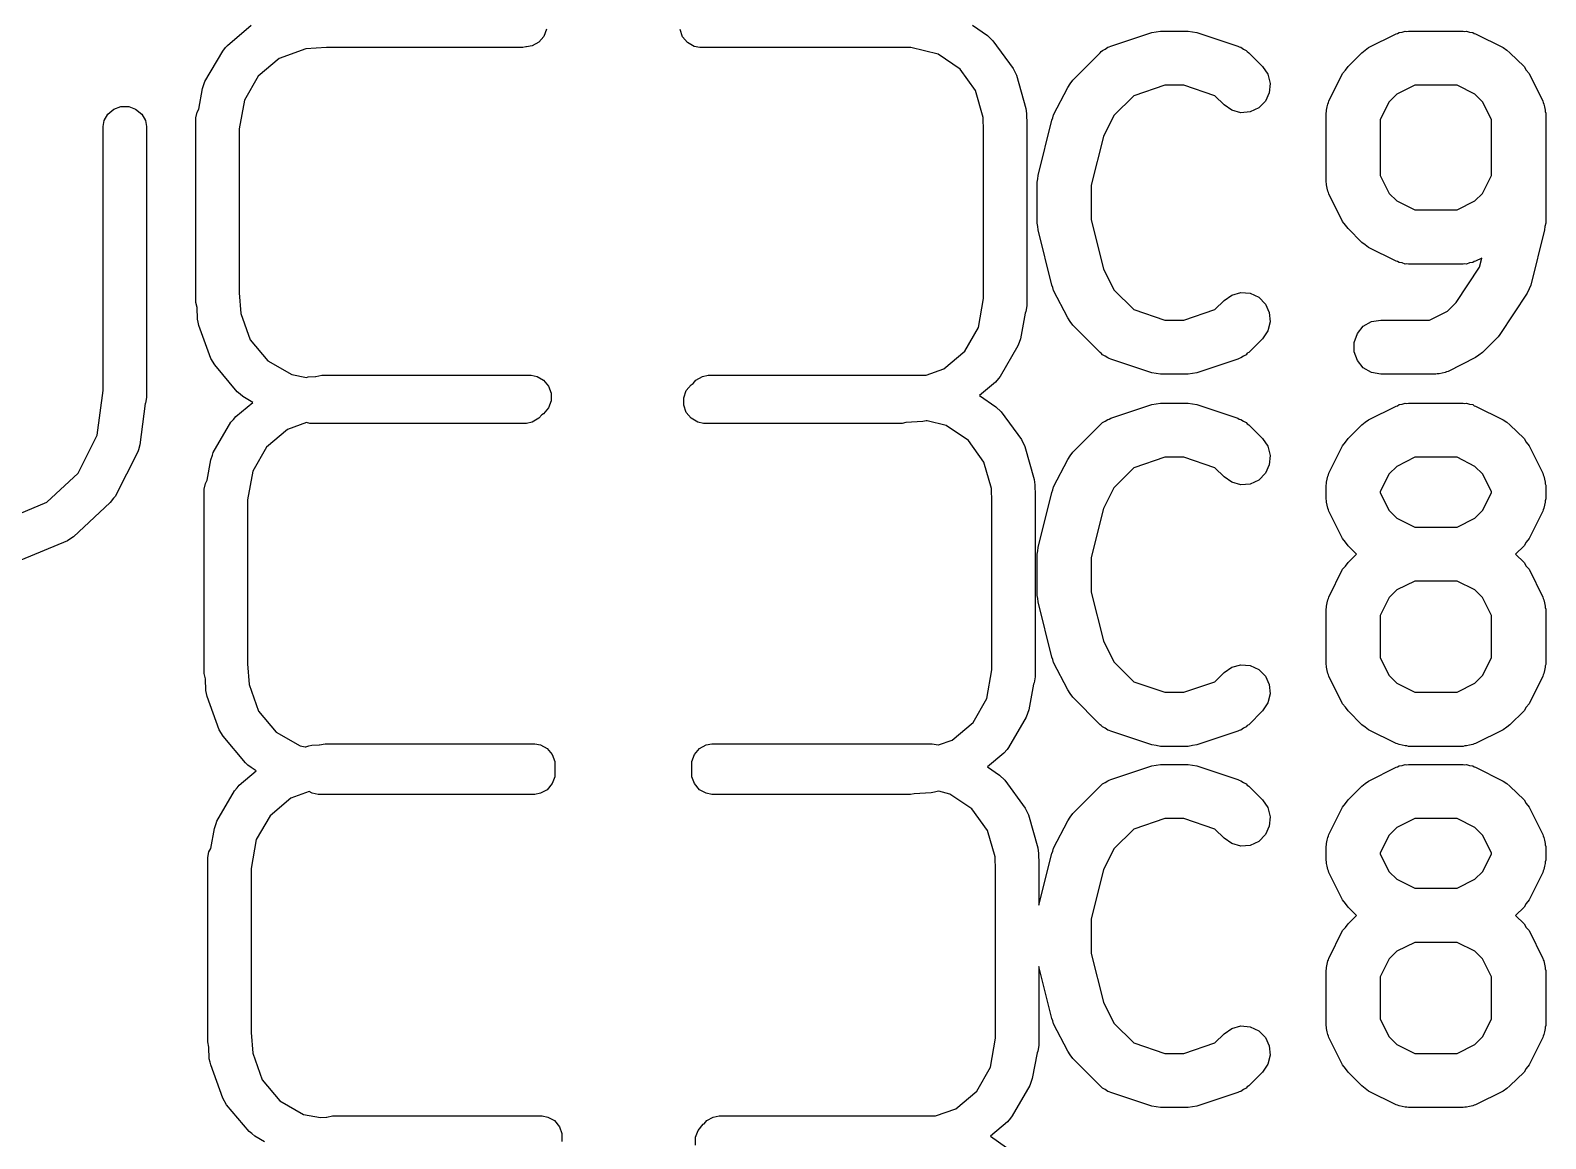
# Model space of a CAD drawing. Extents: x 553.3 to 630.8, y 408.7 to 458.1.
# Drawn here: x 563.668 to 567.863, y 433.837 to 436.905 of the extents above; entities that cross this region are included whole.
import ezdxf

# ---------------------------------------------------------------- set-up
doc = ezdxf.new("R2010")
doc.units = 0
doc.header["$MEASUREMENT"] = 0
doc.layers.add('BLACK', color=7, linetype='CONTINUOUS')

msp = doc.modelspace()

# ---------------------------------------------------------------- linework, layer by layer
at = {"layer": 'BLACK', "linetype": 'CONTINUOUS'}
for p, q in [((564.214, 436.863), (564.28, 436.919)), ((565.097, 436.908), (565.09, 436.888)), ((565.474, 436.887), (565.467, 436.907)), ((566.276, 436.919), (566.318, 436.891)), ((566.773, 436.899), (566.785, 436.901)), ((566.785, 436.901), (566.797, 436.903)), ((566.797, 436.903), (566.873, 436.903)), ((566.873, 436.903), (566.885, 436.901)), ((566.885, 436.901), (566.897, 436.899)), ((567.457, 436.899), (567.466, 436.9)), ((567.466, 436.9), (567.474, 436.903)), ((567.474, 436.903), (567.479, 436.902)), ((567.479, 436.902), (567.483, 436.903)), ((567.483, 436.903), (567.635, 436.903)), ((567.635, 436.903), (567.639, 436.902)), ((567.639, 436.902), (567.644, 436.903)), ((567.644, 436.903), (567.652, 436.9)), ((567.652, 436.9), (567.661, 436.899)), ((564.209, 436.857), (564.214, 436.863)), ((564.214, 436.863), (564.214, 436.863)), ((565.04, 436.859), (565.032, 436.857)), ((565.042, 436.859), (565.04, 436.859)), ((565.058, 436.862), (565.042, 436.859)), ((565.076, 436.872), (565.058, 436.862)), ((565.09, 436.888), (565.076, 436.872)), ((565.488, 436.871), (565.474, 436.887)), ((565.506, 436.86), (565.488, 436.871)), ((565.522, 436.857), (565.506, 436.86)), ((566.318, 436.891), (566.333, 436.876)), ((566.333, 436.876), (566.333, 436.876)), ((566.333, 436.876), (566.389, 436.799)), ((566.644, 436.853), (566.651, 436.858)), ((566.651, 436.858), (566.655, 436.859)), ((566.655, 436.859), (566.659, 436.861)), ((566.659, 436.861), (566.773, 436.899)), ((566.897, 436.899), (567.011, 436.861)), ((567.011, 436.861), (567.015, 436.859)), ((567.015, 436.859), (567.019, 436.858)), ((567.019, 436.858), (567.027, 436.853)), ((567.373, 436.857), (567.449, 436.895)), ((567.449, 436.895), (567.453, 436.896)), ((567.453, 436.896), (567.457, 436.899)), ((567.661, 436.899), (567.665, 436.896)), ((567.665, 436.896), (567.669, 436.895)), ((567.669, 436.895), (567.745, 436.857)), ((564.152, 436.763), (564.201, 436.847)), ((564.201, 436.847), (564.209, 436.857)), ((564.201, 436.847), (564.201, 436.847)), ((564.357, 436.827), (564.299, 436.778)), ((564.431, 436.854), (564.357, 436.827)), ((564.488, 436.857), (564.431, 436.854)), ((564.49, 436.857), (564.488, 436.857)), ((565.032, 436.857), (564.49, 436.857)), ((566.106, 436.857), (565.522, 436.857)), ((566.181, 436.839), (566.106, 436.857)), ((566.242, 436.797), (566.181, 436.839)), ((566.554, 436.767), (566.63, 436.843)), ((566.63, 436.843), (566.633, 436.846)), ((566.633, 436.846), (566.636, 436.849)), ((566.636, 436.849), (566.644, 436.853)), ((567.027, 436.853), (567.034, 436.849)), ((567.034, 436.849), (567.037, 436.846)), ((567.037, 436.846), (567.041, 436.843)), ((567.041, 436.843), (567.079, 436.805)), ((567.316, 436.805), (567.354, 436.843)), ((567.354, 436.843), (567.363, 436.85)), ((567.363, 436.85), (567.373, 436.857)), ((567.745, 436.857), (567.755, 436.85)), ((567.755, 436.85), (567.764, 436.843)), ((567.764, 436.843), (567.803, 436.805)), ((564.299, 436.778), (564.261, 436.712)), ((566.285, 436.738), (566.242, 436.797)), ((566.389, 436.799), (566.389, 436.799)), ((566.389, 436.799), (566.398, 436.781)), ((566.398, 436.781), (566.424, 436.689)), ((567.079, 436.805), (567.094, 436.784)), ((567.094, 436.784), (567.1, 436.758)), ((567.263, 436.709), (567.301, 436.785)), ((567.301, 436.785), (567.309, 436.795)), ((567.309, 436.795), (567.316, 436.805)), ((567.803, 436.805), (567.809, 436.795)), ((567.809, 436.795), (567.817, 436.785)), ((567.817, 436.785), (567.855, 436.709)), ((564.135, 436.687), (564.145, 436.744)), ((564.145, 436.744), (564.15, 436.758)), ((564.145, 436.744), (564.145, 436.744)), ((564.15, 436.758), (564.152, 436.763)), ((564.152, 436.763), (564.152, 436.763)), ((566.306, 436.664), (566.285, 436.738)), ((566.501, 436.671), (566.54, 436.747)), ((566.54, 436.747), (566.547, 436.757)), ((566.547, 436.757), (566.554, 436.767)), ((566.809, 436.753), (566.723, 436.724)), ((566.861, 436.753), (566.809, 436.753)), ((566.947, 436.724), (566.861, 436.753)), ((567.098, 436.732), (567.087, 436.709)), ((567.1, 436.758), (567.098, 436.732)), ((567.501, 436.753), (567.451, 436.728)), ((567.618, 436.753), (567.501, 436.753)), ((567.667, 436.728), (567.618, 436.753)), ((563.9, 436.687), (563.919, 436.694)), ((563.919, 436.694), (563.941, 436.694)), ((563.941, 436.694), (563.96, 436.687)), ((564.261, 436.712), (564.247, 436.632)), ((566.723, 436.724), (566.668, 436.669)), ((566.973, 436.699), (566.947, 436.724)), ((566.994, 436.684), (566.973, 436.699)), ((567.069, 436.69), (567.045, 436.679)), ((567.087, 436.709), (567.069, 436.69)), ((567.256, 436.684), (567.258, 436.693)), ((567.258, 436.693), (567.26, 436.701)), ((567.26, 436.701), (567.262, 436.705)), ((567.262, 436.705), (567.263, 436.709)), ((567.43, 436.707), (567.405, 436.658)), ((567.451, 436.728), (567.43, 436.707)), ((567.688, 436.707), (567.667, 436.728)), ((567.713, 436.658), (567.688, 436.707)), ((567.855, 436.709), (567.856, 436.705)), ((567.856, 436.705), (567.858, 436.701)), ((567.858, 436.701), (567.86, 436.693)), ((567.86, 436.693), (567.862, 436.684)), ((563.87, 436.639), (563.873, 436.655)), ((563.873, 436.655), (563.883, 436.673)), ((563.883, 436.673), (563.9, 436.687)), ((563.96, 436.687), (563.977, 436.673)), ((563.977, 436.673), (563.987, 436.655)), ((563.987, 436.655), (563.99, 436.639)), ((564.127, 436.663), (564.13, 436.678)), ((564.127, 436.152), (564.127, 436.663)), ((564.13, 436.678), (564.135, 436.687)), ((566.307, 436.627), (566.306, 436.664)), ((566.424, 436.689), (566.425, 436.682)), ((566.425, 436.682), (566.426, 436.674)), ((566.426, 436.674), (566.427, 436.645)), ((566.458, 436.503), (566.496, 436.656)), ((566.496, 436.656), (566.499, 436.663)), ((566.499, 436.663), (566.501, 436.671)), ((566.668, 436.669), (566.639, 436.611)), ((567.019, 436.677), (566.994, 436.684)), ((567.045, 436.679), (567.019, 436.677)), ((567.255, 436.676), (567.256, 436.68)), ((567.255, 436.485), (567.255, 436.676)), ((567.256, 436.68), (567.256, 436.684)), ((567.405, 436.658), (567.405, 436.503)), ((567.713, 436.503), (567.713, 436.658)), ((567.862, 436.684), (567.862, 436.68)), ((567.862, 436.68), (567.863, 436.676)), ((567.863, 436.676), (567.863, 436.371)), ((563.87, 435.908), (563.87, 436.639)), ((563.99, 436.639), (563.99, 435.889)), ((564.247, 436.632), (564.247, 436.18)), ((566.307, 436.163), (566.307, 436.627)), ((566.427, 436.645), (566.427, 436.643)), ((566.427, 436.643), (566.427, 436.142)), ((566.639, 436.611), (566.605, 436.476)), ((566.455, 436.485), (566.457, 436.494)), ((566.455, 436.371), (566.455, 436.485)), ((566.457, 436.494), (566.458, 436.503)), ((567.256, 436.481), (567.255, 436.485)), ((567.256, 436.477), (567.256, 436.481)), ((567.405, 436.503), (567.43, 436.453)), ((567.688, 436.453), (567.713, 436.503)), ((566.605, 436.476), (566.605, 436.38)), ((567.258, 436.468), (567.256, 436.477)), ((567.26, 436.46), (567.258, 436.468)), ((567.262, 436.456), (567.26, 436.46)), ((567.263, 436.452), (567.262, 436.456)), ((567.301, 436.376), (567.263, 436.452)), ((567.43, 436.453), (567.451, 436.433)), ((567.667, 436.433), (567.688, 436.453)), ((567.451, 436.433), (567.501, 436.408)), ((567.501, 436.408), (567.618, 436.408)), ((567.618, 436.408), (567.667, 436.433)), ((566.457, 436.362), (566.455, 436.371)), ((566.458, 436.353), (566.457, 436.362)), ((566.605, 436.38), (566.639, 436.245)), ((567.309, 436.366), (567.301, 436.376)), ((567.316, 436.356), (567.309, 436.366)), ((567.354, 436.318), (567.316, 436.356)), ((567.861, 436.362), (567.86, 436.353)), ((567.863, 436.371), (567.861, 436.362)), ((566.496, 436.2), (566.458, 436.353)), ((567.363, 436.311), (567.354, 436.318)), ((567.86, 436.353), (567.822, 436.2)), ((567.373, 436.304), (567.363, 436.311)), ((567.449, 436.266), (567.373, 436.304)), ((567.686, 436.274), (567.669, 436.266)), ((567.68, 436.249), (567.686, 436.274)), ((566.639, 436.245), (566.668, 436.187)), ((567.453, 436.265), (567.449, 436.266)), ((567.457, 436.262), (567.453, 436.265)), ((567.466, 436.261), (567.457, 436.262)), ((567.474, 436.258), (567.466, 436.261)), ((567.479, 436.259), (567.474, 436.258)), ((567.483, 436.258), (567.479, 436.259)), ((567.635, 436.258), (567.483, 436.258)), ((567.615, 436.152), (567.68, 436.249)), ((567.639, 436.259), (567.635, 436.258)), ((567.644, 436.258), (567.639, 436.259)), ((567.652, 436.261), (567.644, 436.258)), ((567.661, 436.262), (567.652, 436.261)), ((567.665, 436.265), (567.661, 436.262)), ((567.669, 436.266), (567.665, 436.265)), ((566.499, 436.193), (566.496, 436.2)), ((566.501, 436.185), (566.499, 436.193)), ((566.668, 436.187), (566.723, 436.132)), ((567.817, 436.189), (567.812, 436.177)), ((567.822, 436.2), (567.817, 436.189)), ((564.13, 436.138), (564.127, 436.152)), ((564.247, 436.18), (564.247, 436.178)), ((564.247, 436.178), (564.251, 436.121)), ((566.293, 436.082), (566.307, 436.163)), ((566.54, 436.109), (566.501, 436.185)), ((566.947, 436.132), (566.973, 436.157)), ((566.973, 436.157), (566.994, 436.172)), ((566.994, 436.172), (567.019, 436.179)), ((567.019, 436.179), (567.045, 436.177)), ((567.045, 436.177), (567.069, 436.166)), ((567.069, 436.166), (567.087, 436.147)), ((567.087, 436.147), (567.098, 436.124)), ((567.591, 436.128), (567.615, 436.152)), ((567.812, 436.177), (567.736, 436.063)), ((564.131, 436.105), (564.13, 436.138)), ((564.133, 436.097), (564.131, 436.105)), ((564.251, 436.121), (564.277, 436.048)), ((566.422, 436.122), (566.409, 436.051)), ((566.424, 436.127), (566.422, 436.122)), ((566.427, 436.142), (566.424, 436.127)), ((566.547, 436.099), (566.54, 436.109)), ((566.723, 436.132), (566.809, 436.103)), ((566.809, 436.103), (566.861, 436.103)), ((566.861, 436.103), (566.947, 436.132)), ((567.098, 436.124), (567.1, 436.098)), ((567.381, 436.099), (567.407, 436.103)), ((567.407, 436.103), (567.541, 436.103)), ((567.541, 436.103), (567.591, 436.128)), ((564.135, 436.088), (564.133, 436.097)), ((564.168, 435.997), (564.135, 436.088)), ((566.255, 436.017), (566.293, 436.082)), ((566.554, 436.089), (566.547, 436.099)), ((566.63, 436.013), (566.554, 436.089)), ((567.094, 436.073), (567.079, 436.051)), ((567.1, 436.098), (567.094, 436.073)), ((567.333, 436.041), (567.342, 436.066)), ((567.342, 436.066), (567.358, 436.086)), ((567.358, 436.086), (567.381, 436.099)), ((567.736, 436.063), (567.731, 436.057)), ((564.277, 436.048), (564.326, 435.99)), ((566.402, 436.032), (566.353, 435.947)), ((566.406, 436.041), (566.402, 436.032)), ((566.402, 436.032), (566.402, 436.032)), ((566.409, 436.051), (566.406, 436.041)), ((566.409, 436.051), (566.409, 436.051)), ((567.079, 436.051), (567.041, 436.013)), ((567.333, 436.015), (567.333, 436.041)), ((567.726, 436.051), (567.688, 436.013)), ((567.731, 436.057), (567.726, 436.051)), ((564.179, 435.979), (564.168, 435.997)), ((564.168, 435.997), (564.168, 435.997)), ((564.241, 435.904), (564.179, 435.979)), ((564.326, 435.99), (564.392, 435.952)), ((566.197, 435.968), (566.255, 436.017)), ((566.633, 436.011), (566.63, 436.013)), ((566.636, 436.007), (566.633, 436.011)), ((566.644, 436.003), (566.636, 436.007)), ((566.651, 435.998), (566.644, 436.003)), ((566.655, 435.997), (566.651, 435.998)), ((566.659, 435.995), (566.655, 435.997)), ((566.773, 435.957), (566.659, 435.995)), ((567.011, 435.995), (566.897, 435.957)), ((567.015, 435.997), (567.011, 435.995)), ((567.019, 435.998), (567.015, 435.997)), ((567.027, 436.003), (567.019, 435.998)), ((567.034, 436.007), (567.027, 436.003)), ((567.037, 436.011), (567.034, 436.007)), ((567.041, 436.013), (567.037, 436.011)), ((567.342, 435.991), (567.333, 436.015)), ((567.358, 435.971), (567.342, 435.991)), ((567.669, 435.999), (567.593, 435.961)), ((567.678, 436.006), (567.669, 435.999)), ((567.688, 436.013), (567.678, 436.006)), ((564.392, 435.952), (564.433, 435.944)), ((564.433, 435.944), (564.438, 435.946)), ((564.438, 435.946), (564.458, 435.947)), ((564.458, 435.947), (564.459, 435.947)), ((564.459, 435.947), (564.475, 435.95)), ((564.475, 435.95), (565.055, 435.95)), ((565.055, 435.95), (565.071, 435.947)), ((565.071, 435.947), (565.089, 435.937)), ((565.089, 435.937), (565.103, 435.92)), ((565.503, 435.927), (565.511, 435.937)), ((565.511, 435.937), (565.529, 435.947)), ((565.529, 435.947), (565.545, 435.95)), ((565.545, 435.95), (566.148, 435.95)), ((566.148, 435.95), (566.197, 435.968)), ((566.348, 435.941), (566.34, 435.931)), ((566.353, 435.947), (566.348, 435.941)), ((566.353, 435.947), (566.353, 435.947)), ((566.785, 435.955), (566.773, 435.957)), ((566.797, 435.953), (566.785, 435.955)), ((566.873, 435.953), (566.797, 435.953)), ((566.885, 435.955), (566.873, 435.953)), ((566.897, 435.957), (566.885, 435.955)), ((567.381, 435.958), (567.358, 435.971)), ((567.407, 435.953), (567.381, 435.958)), ((567.559, 435.953), (567.407, 435.953)), ((567.563, 435.954), (567.559, 435.953)), ((567.568, 435.954), (567.563, 435.954)), ((567.576, 435.956), (567.568, 435.954)), ((567.585, 435.958), (567.576, 435.956)), ((567.588, 435.96), (567.585, 435.958)), ((567.593, 435.961), (567.588, 435.96)), ((563.854, 435.784), (563.87, 435.908)), ((564.249, 435.898), (564.241, 435.904)), ((564.241, 435.904), (564.241, 435.904)), ((564.257, 435.891), (564.249, 435.898)), ((565.103, 435.92), (565.11, 435.901)), ((565.11, 435.901), (565.11, 435.879)), ((565.477, 435.888), (565.484, 435.908)), ((565.484, 435.908), (565.498, 435.924)), ((565.498, 435.924), (565.503, 435.927)), ((566.34, 435.931), (566.296, 435.894)), ((566.296, 435.894), (566.341, 435.863)), ((566.34, 435.931), (566.34, 435.931)), ((563.986, 435.872), (563.972, 435.758)), ((563.987, 435.873), (563.986, 435.872)), ((563.99, 435.889), (563.987, 435.873)), ((564.237, 435.836), (564.284, 435.875)), ((564.284, 435.875), (564.257, 435.891)), ((564.257, 435.891), (564.257, 435.891)), ((565.103, 435.86), (565.089, 435.843)), ((565.11, 435.879), (565.103, 435.86)), ((565.477, 435.867), (565.477, 435.888)), ((565.484, 435.847), (565.477, 435.867)), ((566.341, 435.863), (566.356, 435.849)), ((566.659, 435.831), (566.773, 435.869)), ((566.773, 435.869), (566.785, 435.871)), ((566.785, 435.871), (566.797, 435.873)), ((566.797, 435.873), (566.873, 435.873)), ((566.873, 435.873), (566.885, 435.871)), ((566.885, 435.871), (566.897, 435.869)), ((566.897, 435.869), (567.011, 435.831)), ((567.373, 435.827), (567.449, 435.865)), ((567.449, 435.865), (567.453, 435.866)), ((567.453, 435.866), (567.457, 435.869)), ((567.457, 435.869), (567.466, 435.87)), ((567.466, 435.87), (567.474, 435.873)), ((567.474, 435.873), (567.479, 435.872)), ((567.479, 435.872), (567.483, 435.873)), ((567.483, 435.873), (567.635, 435.873)), ((567.635, 435.873), (567.639, 435.872)), ((567.639, 435.872), (567.644, 435.873)), ((567.644, 435.873), (567.652, 435.87)), ((567.652, 435.87), (567.661, 435.869)), ((567.661, 435.869), (567.665, 435.866)), ((567.665, 435.866), (567.669, 435.865)), ((567.669, 435.865), (567.745, 435.827)), ((564.175, 435.736), (564.224, 435.82)), ((564.224, 435.82), (564.231, 435.828)), ((564.224, 435.82), (564.224, 435.82)), ((564.231, 435.828), (564.237, 435.836)), ((564.237, 435.836), (564.237, 435.836)), ((564.433, 435.819), (564.38, 435.8)), ((564.442, 435.817), (564.433, 435.819)), ((565.042, 435.817), (564.442, 435.817)), ((565.058, 435.82), (565.042, 435.817)), ((565.076, 435.831), (565.058, 435.82)), ((565.084, 435.841), (565.076, 435.831)), ((565.089, 435.843), (565.084, 435.841)), ((565.498, 435.831), (565.484, 435.847)), ((565.516, 435.82), (565.498, 435.831)), ((565.532, 435.817), (565.516, 435.82)), ((566.082, 435.817), (565.532, 435.817)), ((566.092, 435.819), (566.082, 435.817)), ((566.139, 435.822), (566.092, 435.819)), ((566.148, 435.824), (566.139, 435.822)), ((566.151, 435.824), (566.148, 435.824)), ((566.204, 435.811), (566.151, 435.824)), ((566.265, 435.77), (566.204, 435.811)), ((566.356, 435.849), (566.356, 435.849)), ((566.356, 435.849), (566.412, 435.772)), ((566.554, 435.737), (566.63, 435.813)), ((566.63, 435.813), (566.633, 435.816)), ((566.633, 435.816), (566.636, 435.819)), ((566.636, 435.819), (566.644, 435.823)), ((566.644, 435.823), (566.651, 435.828)), ((566.651, 435.828), (566.655, 435.829)), ((566.655, 435.829), (566.659, 435.831)), ((567.011, 435.831), (567.015, 435.829)), ((567.015, 435.829), (567.019, 435.828)), ((567.019, 435.828), (567.027, 435.823)), ((567.027, 435.823), (567.034, 435.819)), ((567.034, 435.819), (567.037, 435.816)), ((567.037, 435.816), (567.041, 435.813)), ((567.041, 435.813), (567.079, 435.775)), ((567.316, 435.775), (567.354, 435.813)), ((567.354, 435.813), (567.363, 435.82)), ((567.363, 435.82), (567.373, 435.827)), ((567.745, 435.827), (567.755, 435.82)), ((567.755, 435.82), (567.764, 435.813)), ((567.764, 435.813), (567.803, 435.775)), ((563.801, 435.679), (563.854, 435.784)), ((564.38, 435.8), (564.322, 435.751)), ((566.308, 435.71), (566.265, 435.77)), ((566.412, 435.772), (566.412, 435.772)), ((566.412, 435.772), (566.421, 435.753)), ((567.079, 435.775), (567.094, 435.754)), ((567.309, 435.765), (567.316, 435.775)), ((567.803, 435.775), (567.809, 435.765)), ((563.966, 435.738), (563.903, 435.615)), ((563.968, 435.744), (563.966, 435.738)), ((563.966, 435.738), (563.966, 435.738)), ((563.972, 435.758), (563.968, 435.744)), ((563.972, 435.758), (563.972, 435.758)), ((564.168, 435.716), (564.173, 435.729)), ((564.173, 435.729), (564.175, 435.736)), ((564.175, 435.736), (564.175, 435.736)), ((564.322, 435.751), (564.284, 435.685)), ((566.421, 435.753), (566.447, 435.662)), ((566.54, 435.717), (566.547, 435.727)), ((566.547, 435.727), (566.554, 435.737)), ((567.094, 435.754), (567.1, 435.728)), ((567.1, 435.728), (567.098, 435.702)), ((567.263, 435.679), (567.301, 435.755)), ((567.301, 435.755), (567.309, 435.765)), ((567.809, 435.765), (567.817, 435.755)), ((567.817, 435.755), (567.855, 435.679)), ((564.158, 435.66), (564.168, 435.716)), ((564.168, 435.716), (564.168, 435.716)), ((564.284, 435.685), (564.27, 435.605)), ((566.329, 435.637), (566.308, 435.71)), ((566.501, 435.641), (566.54, 435.717)), ((566.723, 435.694), (566.668, 435.639)), ((566.809, 435.723), (566.723, 435.694)), ((566.861, 435.723), (566.809, 435.723)), ((566.947, 435.694), (566.861, 435.723)), ((566.973, 435.669), (566.947, 435.694)), ((567.098, 435.702), (567.087, 435.679)), ((567.451, 435.698), (567.43, 435.677)), ((567.501, 435.723), (567.451, 435.698)), ((567.618, 435.723), (567.501, 435.723)), ((567.667, 435.698), (567.618, 435.723)), ((567.688, 435.677), (567.667, 435.698)), ((563.714, 435.599), (563.801, 435.679)), ((564.15, 435.635), (564.153, 435.651)), ((564.153, 435.651), (564.158, 435.66)), ((566.447, 435.662), (566.448, 435.654)), ((566.448, 435.654), (566.449, 435.647)), ((566.449, 435.647), (566.45, 435.617)), ((566.499, 435.633), (566.501, 435.641)), ((566.994, 435.654), (566.973, 435.669)), ((567.019, 435.647), (566.994, 435.654)), ((567.045, 435.649), (567.019, 435.647)), ((567.069, 435.66), (567.045, 435.649)), ((567.087, 435.679), (567.069, 435.66)), ((567.255, 435.646), (567.256, 435.65)), ((567.255, 435.608), (567.255, 435.646)), ((567.256, 435.654), (567.258, 435.663)), ((567.256, 435.65), (567.256, 435.654)), ((567.258, 435.663), (567.26, 435.671)), ((567.26, 435.671), (567.262, 435.675)), ((567.262, 435.675), (567.263, 435.679)), ((567.43, 435.677), (567.405, 435.628)), ((567.713, 435.628), (567.688, 435.677)), ((567.855, 435.679), (567.856, 435.675)), ((567.856, 435.675), (567.858, 435.671)), ((567.858, 435.671), (567.86, 435.663)), ((567.86, 435.663), (567.862, 435.654)), ((567.862, 435.654), (567.862, 435.65)), ((567.862, 435.65), (567.863, 435.646)), ((567.863, 435.646), (567.863, 435.608)), ((563.603, 435.552), (563.714, 435.599)), ((563.899, 435.61), (563.89, 435.598)), ((563.903, 435.615), (563.899, 435.61)), ((563.903, 435.615), (563.903, 435.615)), ((564.15, 435.125), (564.15, 435.635)), ((564.27, 435.605), (564.27, 435.153)), ((566.33, 435.6), (566.329, 435.637)), ((566.33, 435.135), (566.33, 435.6)), ((566.45, 435.617), (566.45, 435.615)), ((566.45, 435.615), (566.45, 435.115)), ((566.458, 435.473), (566.496, 435.626)), ((566.496, 435.626), (566.499, 435.633)), ((566.668, 435.639), (566.639, 435.581)), ((567.256, 435.603), (567.255, 435.608)), ((567.256, 435.599), (567.256, 435.603)), ((567.258, 435.591), (567.256, 435.599)), ((567.405, 435.628), (567.405, 435.625)), ((567.405, 435.625), (567.43, 435.576)), ((567.688, 435.576), (567.713, 435.625)), ((567.713, 435.625), (567.713, 435.628)), ((567.862, 435.599), (567.86, 435.591)), ((567.863, 435.608), (567.862, 435.603)), ((567.862, 435.603), (567.862, 435.599)), ((563.89, 435.598), (563.788, 435.503)), ((563.89, 435.598), (563.89, 435.598)), ((566.639, 435.581), (566.605, 435.446)), ((567.26, 435.582), (567.258, 435.591)), ((567.262, 435.578), (567.26, 435.582)), ((567.263, 435.574), (567.262, 435.578)), ((567.301, 435.498), (567.263, 435.574)), ((567.43, 435.576), (567.451, 435.555)), ((567.667, 435.555), (567.688, 435.576)), ((567.855, 435.574), (567.817, 435.498)), ((567.856, 435.578), (567.855, 435.574)), ((567.858, 435.582), (567.856, 435.578)), ((567.86, 435.591), (567.858, 435.582)), ((567.451, 435.555), (567.501, 435.53)), ((567.501, 435.53), (567.618, 435.53)), ((567.618, 435.53), (567.667, 435.555)), ((563.771, 435.492), (563.642, 435.438)), ((563.783, 435.5), (563.771, 435.492)), ((563.771, 435.492), (563.771, 435.492)), ((563.788, 435.503), (563.783, 435.5)), ((563.788, 435.503), (563.788, 435.503)), ((566.457, 435.464), (566.458, 435.473)), ((567.309, 435.488), (567.301, 435.498)), ((567.316, 435.478), (567.309, 435.488)), ((567.339, 435.455), (567.316, 435.478)), ((567.803, 435.478), (567.779, 435.455)), ((567.809, 435.488), (567.803, 435.478)), ((567.817, 435.498), (567.809, 435.488)), ((566.455, 435.455), (566.457, 435.464)), ((566.455, 435.341), (566.455, 435.455)), ((566.605, 435.446), (566.605, 435.35)), ((567.309, 435.422), (567.316, 435.432)), ((567.316, 435.432), (567.339, 435.455)), ((567.779, 435.455), (567.803, 435.432)), ((567.803, 435.432), (567.809, 435.422)), ((567.263, 435.336), (567.301, 435.413)), ((567.301, 435.413), (567.309, 435.422)), ((567.809, 435.422), (567.817, 435.413)), ((567.817, 435.413), (567.855, 435.336)), ((566.605, 435.35), (566.639, 435.215)), ((567.451, 435.356), (567.43, 435.335)), ((567.501, 435.38), (567.451, 435.356)), ((567.618, 435.38), (567.501, 435.38)), ((567.667, 435.356), (567.618, 435.38)), ((567.688, 435.335), (567.667, 435.356)), ((566.457, 435.332), (566.455, 435.341)), ((566.458, 435.323), (566.457, 435.332)), ((566.496, 435.17), (566.458, 435.323)), ((567.255, 435.303), (567.256, 435.307)), ((567.256, 435.311), (567.258, 435.32)), ((567.256, 435.307), (567.256, 435.311)), ((567.258, 435.32), (567.26, 435.329)), ((567.26, 435.329), (567.262, 435.332)), ((567.262, 435.332), (567.263, 435.336)), ((567.43, 435.335), (567.405, 435.285)), ((567.713, 435.285), (567.688, 435.335)), ((567.855, 435.336), (567.856, 435.332)), ((567.856, 435.332), (567.858, 435.329)), ((567.858, 435.329), (567.86, 435.32)), ((567.86, 435.32), (567.862, 435.311)), ((567.862, 435.311), (567.862, 435.307)), ((567.862, 435.307), (567.863, 435.303)), ((567.255, 435.15), (567.255, 435.303)), ((567.405, 435.285), (567.405, 435.168)), ((567.713, 435.168), (567.713, 435.285)), ((567.863, 435.303), (567.863, 435.15)), ((566.639, 435.215), (566.668, 435.157)), ((564.27, 435.153), (564.27, 435.151)), ((564.27, 435.151), (564.274, 435.094)), ((566.499, 435.163), (566.496, 435.17)), ((566.501, 435.155), (566.499, 435.163)), ((566.54, 435.079), (566.501, 435.155)), ((566.668, 435.157), (566.723, 435.102)), ((566.973, 435.127), (566.994, 435.142)), ((566.994, 435.142), (567.019, 435.149)), ((567.019, 435.149), (567.045, 435.147)), ((567.045, 435.147), (567.069, 435.136)), ((567.256, 435.146), (567.255, 435.15)), ((567.256, 435.142), (567.256, 435.146)), ((567.258, 435.133), (567.256, 435.142)), ((567.405, 435.168), (567.43, 435.119)), ((567.688, 435.119), (567.713, 435.168)), ((567.862, 435.142), (567.86, 435.133)), ((567.863, 435.15), (567.862, 435.146)), ((567.862, 435.146), (567.862, 435.142)), ((564.153, 435.11), (564.15, 435.125)), ((564.154, 435.078), (564.153, 435.11)), ((566.316, 435.055), (566.33, 435.135)), ((566.447, 435.099), (566.445, 435.095)), ((566.45, 435.115), (566.447, 435.099)), ((566.723, 435.102), (566.809, 435.073)), ((566.861, 435.073), (566.947, 435.102)), ((566.947, 435.102), (566.973, 435.127)), ((567.069, 435.136), (567.087, 435.117)), ((567.087, 435.117), (567.098, 435.094)), ((567.26, 435.125), (567.258, 435.133)), ((567.262, 435.121), (567.26, 435.125)), ((567.263, 435.117), (567.262, 435.121)), ((567.301, 435.041), (567.263, 435.117)), ((567.43, 435.119), (567.451, 435.098)), ((567.451, 435.098), (567.501, 435.073)), ((567.618, 435.073), (567.667, 435.098)), ((567.667, 435.098), (567.688, 435.119)), ((567.855, 435.117), (567.817, 435.041)), ((567.856, 435.121), (567.855, 435.117)), ((567.858, 435.125), (567.856, 435.121)), ((567.86, 435.133), (567.858, 435.125)), ((564.156, 435.069), (564.154, 435.078)), ((564.158, 435.061), (564.156, 435.069)), ((564.191, 434.969), (564.158, 435.061)), ((564.274, 435.094), (564.3, 435.02)), ((566.278, 434.989), (566.316, 435.055)), ((566.445, 435.095), (566.432, 435.024)), ((566.547, 435.069), (566.54, 435.079)), ((566.554, 435.059), (566.547, 435.069)), ((566.63, 434.983), (566.554, 435.059)), ((566.809, 435.073), (566.861, 435.073)), ((567.1, 435.068), (567.094, 435.043)), ((567.098, 435.094), (567.1, 435.068)), ((567.501, 435.073), (567.618, 435.073)), ((564.3, 435.02), (564.349, 434.962)), ((566.429, 435.014), (566.425, 435.004)), ((566.432, 435.024), (566.429, 435.014)), ((566.432, 435.024), (566.432, 435.024)), ((567.079, 435.021), (567.041, 434.983)), ((567.094, 435.043), (567.079, 435.021)), ((567.309, 435.031), (567.301, 435.041)), ((567.316, 435.021), (567.309, 435.031)), ((567.354, 434.983), (567.316, 435.021)), ((567.803, 435.021), (567.764, 434.983)), ((567.809, 435.031), (567.803, 435.021)), ((567.817, 435.041), (567.809, 435.031)), ((566.22, 434.94), (566.278, 434.989)), ((566.425, 435.004), (566.376, 434.92)), ((566.425, 435.004), (566.425, 435.004)), ((566.633, 434.981), (566.63, 434.983)), ((566.636, 434.977), (566.633, 434.981)), ((566.644, 434.973), (566.636, 434.977)), ((566.651, 434.968), (566.644, 434.973)), ((567.027, 434.973), (567.019, 434.968)), ((567.034, 434.977), (567.027, 434.973)), ((567.037, 434.981), (567.034, 434.977)), ((567.041, 434.983), (567.037, 434.981)), ((567.363, 434.976), (567.354, 434.983)), ((567.373, 434.969), (567.363, 434.976)), ((567.755, 434.976), (567.745, 434.969)), ((567.764, 434.983), (567.755, 434.976)), ((564.202, 434.951), (564.191, 434.969)), ((564.191, 434.969), (564.191, 434.969)), ((564.264, 434.877), (564.202, 434.951)), ((564.349, 434.962), (564.415, 434.924)), ((564.469, 434.927), (564.485, 434.93)), ((564.485, 434.93), (565.065, 434.93)), ((565.065, 434.93), (565.081, 434.927)), ((565.539, 434.927), (565.555, 434.93)), ((565.555, 434.93), (566.165, 434.93)), ((566.165, 434.93), (566.181, 434.927)), ((566.182, 434.927), (566.22, 434.94)), ((566.655, 434.967), (566.651, 434.968)), ((566.659, 434.965), (566.655, 434.967)), ((566.773, 434.927), (566.659, 434.965)), ((567.011, 434.965), (566.897, 434.927)), ((567.015, 434.967), (567.011, 434.965)), ((567.019, 434.968), (567.015, 434.967)), ((567.449, 434.931), (567.373, 434.969)), ((567.453, 434.93), (567.449, 434.931)), ((567.457, 434.928), (567.453, 434.93)), ((567.466, 434.926), (567.457, 434.928)), ((567.661, 434.928), (567.652, 434.926)), ((567.665, 434.93), (567.661, 434.928)), ((567.669, 434.931), (567.665, 434.93)), ((567.745, 434.969), (567.669, 434.931)), ((564.415, 434.924), (564.429, 434.922)), ((564.429, 434.922), (564.431, 434.922)), ((564.431, 434.922), (564.439, 434.924)), ((564.439, 434.924), (564.448, 434.926)), ((564.448, 434.926), (564.468, 434.927)), ((564.468, 434.927), (564.469, 434.927)), ((565.081, 434.927), (565.099, 434.917)), ((565.099, 434.917), (565.113, 434.9)), ((565.113, 434.9), (565.12, 434.881)), ((565.5, 434.881), (565.507, 434.9)), ((565.507, 434.9), (565.521, 434.917)), ((565.521, 434.917), (565.539, 434.927)), ((566.181, 434.927), (566.182, 434.927)), ((566.363, 434.904), (566.318, 434.866)), ((566.372, 434.914), (566.363, 434.904)), ((566.363, 434.904), (566.363, 434.904)), ((566.376, 434.92), (566.372, 434.914)), ((566.376, 434.92), (566.376, 434.92)), ((566.785, 434.925), (566.773, 434.927)), ((566.797, 434.923), (566.785, 434.925)), ((566.873, 434.923), (566.797, 434.923)), ((566.885, 434.925), (566.873, 434.923)), ((566.897, 434.927), (566.885, 434.925)), ((567.474, 434.924), (567.466, 434.926)), ((567.479, 434.924), (567.474, 434.924)), ((567.483, 434.923), (567.479, 434.924)), ((567.635, 434.923), (567.483, 434.923)), ((567.639, 434.924), (567.635, 434.923)), ((567.644, 434.924), (567.639, 434.924)), ((567.652, 434.926), (567.644, 434.924)), ((564.247, 434.816), (564.294, 434.855)), ((564.271, 434.871), (564.264, 434.877)), ((564.264, 434.877), (564.264, 434.877)), ((564.28, 434.864), (564.271, 434.871)), ((564.294, 434.855), (564.28, 434.864)), ((564.28, 434.864), (564.28, 434.864)), ((565.12, 434.881), (565.12, 434.839)), ((565.5, 434.839), (565.5, 434.881)), ((566.318, 434.866), (566.351, 434.843)), ((566.659, 434.831), (566.773, 434.869)), ((566.773, 434.869), (566.785, 434.871)), ((566.785, 434.871), (566.797, 434.873)), ((566.797, 434.873), (566.873, 434.873)), ((566.873, 434.873), (566.885, 434.871)), ((566.885, 434.871), (566.897, 434.869)), ((566.897, 434.869), (567.011, 434.831)), ((567.373, 434.827), (567.449, 434.865)), ((567.449, 434.865), (567.453, 434.866)), ((567.453, 434.866), (567.457, 434.869)), ((567.457, 434.869), (567.466, 434.87)), ((567.466, 434.87), (567.474, 434.873)), ((567.474, 434.873), (567.479, 434.872)), ((567.479, 434.872), (567.483, 434.873)), ((567.483, 434.873), (567.635, 434.873)), ((567.635, 434.873), (567.639, 434.872)), ((567.639, 434.872), (567.644, 434.873)), ((567.644, 434.873), (567.652, 434.87)), ((567.652, 434.87), (567.661, 434.869)), ((567.661, 434.869), (567.665, 434.866)), ((567.665, 434.866), (567.669, 434.865)), ((567.669, 434.865), (567.745, 434.827)), ((564.234, 434.8), (564.241, 434.808)), ((564.241, 434.808), (564.247, 434.816)), ((564.247, 434.816), (564.247, 434.816)), ((565.099, 434.803), (565.081, 434.793)), ((565.113, 434.82), (565.099, 434.803)), ((565.12, 434.839), (565.113, 434.82)), ((565.507, 434.82), (565.5, 434.839)), ((565.521, 434.803), (565.507, 434.82)), ((565.539, 434.793), (565.521, 434.803)), ((566.351, 434.843), (566.366, 434.829)), ((566.366, 434.829), (566.366, 434.829)), ((566.366, 434.829), (566.422, 434.752)), ((566.554, 434.737), (566.63, 434.813)), ((566.63, 434.813), (566.633, 434.816)), ((566.633, 434.816), (566.636, 434.819)), ((566.636, 434.819), (566.644, 434.823)), ((566.644, 434.823), (566.651, 434.828)), ((566.651, 434.828), (566.655, 434.829)), ((566.655, 434.829), (566.659, 434.831)), ((567.011, 434.831), (567.015, 434.829)), ((567.015, 434.829), (567.019, 434.828)), ((567.019, 434.828), (567.027, 434.823)), ((567.027, 434.823), (567.034, 434.819)), ((567.034, 434.819), (567.037, 434.816)), ((567.037, 434.816), (567.041, 434.813)), ((567.041, 434.813), (567.079, 434.775)), ((567.316, 434.775), (567.354, 434.813)), ((567.354, 434.813), (567.363, 434.82)), ((567.363, 434.82), (567.373, 434.827)), ((567.745, 434.827), (567.755, 434.82)), ((567.755, 434.82), (567.764, 434.813)), ((567.764, 434.813), (567.803, 434.775)), ((564.185, 434.716), (564.234, 434.8)), ((564.234, 434.8), (564.234, 434.8)), ((564.39, 434.78), (564.332, 434.731)), ((564.44, 434.798), (564.39, 434.78)), ((564.449, 434.793), (564.44, 434.798)), ((564.44, 434.798), (564.44, 434.798)), ((564.465, 434.79), (564.449, 434.793)), ((565.065, 434.79), (564.465, 434.79)), ((565.081, 434.793), (565.065, 434.79)), ((565.555, 434.79), (565.539, 434.793)), ((566.105, 434.79), (565.555, 434.79)), ((566.115, 434.792), (566.105, 434.79)), ((566.162, 434.794), (566.115, 434.792)), ((566.171, 434.796), (566.162, 434.794)), ((566.179, 434.798), (566.171, 434.796)), ((566.183, 434.799), (566.179, 434.798)), ((566.214, 434.791), (566.183, 434.799)), ((566.275, 434.75), (566.214, 434.791)), ((567.079, 434.775), (567.094, 434.754)), ((567.301, 434.755), (567.309, 434.765)), ((567.309, 434.765), (567.316, 434.775)), ((567.803, 434.775), (567.809, 434.765)), ((567.809, 434.765), (567.817, 434.755)), ((564.332, 434.731), (564.294, 434.665)), ((566.318, 434.69), (566.275, 434.75)), ((566.422, 434.752), (566.422, 434.752)), ((566.422, 434.752), (566.431, 434.733)), ((566.431, 434.733), (566.457, 434.642)), ((566.54, 434.717), (566.547, 434.727)), ((566.547, 434.727), (566.554, 434.737)), ((566.809, 434.723), (566.723, 434.694)), ((566.861, 434.723), (566.809, 434.723)), ((566.947, 434.694), (566.861, 434.723)), ((567.094, 434.754), (567.1, 434.728)), ((567.1, 434.728), (567.098, 434.702)), ((567.263, 434.679), (567.301, 434.755)), ((567.501, 434.723), (567.451, 434.698)), ((567.618, 434.723), (567.501, 434.723)), ((567.667, 434.698), (567.618, 434.723)), ((567.817, 434.755), (567.855, 434.679)), ((564.168, 434.64), (564.178, 434.696)), ((564.178, 434.696), (564.183, 434.709)), ((564.178, 434.696), (564.178, 434.696)), ((564.183, 434.709), (564.185, 434.716)), ((564.185, 434.716), (564.185, 434.716)), ((566.339, 434.617), (566.318, 434.69)), ((566.501, 434.641), (566.54, 434.717)), ((566.723, 434.694), (566.668, 434.639)), ((566.973, 434.669), (566.947, 434.694)), ((567.087, 434.679), (567.069, 434.66)), ((567.098, 434.702), (567.087, 434.679)), ((567.262, 434.675), (567.263, 434.679)), ((567.43, 434.677), (567.405, 434.628)), ((567.451, 434.698), (567.43, 434.677)), ((567.688, 434.677), (567.667, 434.698)), ((567.713, 434.628), (567.688, 434.677)), ((567.855, 434.679), (567.856, 434.675)), ((564.163, 434.631), (564.168, 434.64)), ((564.294, 434.665), (564.28, 434.585)), ((566.457, 434.642), (566.458, 434.634)), ((566.499, 434.633), (566.501, 434.641)), ((566.668, 434.639), (566.639, 434.581)), ((566.994, 434.654), (566.973, 434.669)), ((567.019, 434.647), (566.994, 434.654)), ((567.045, 434.649), (567.019, 434.647)), ((567.069, 434.66), (567.045, 434.649)), ((567.255, 434.646), (567.256, 434.65)), ((567.255, 434.608), (567.255, 434.646)), ((567.256, 434.654), (567.258, 434.663)), ((567.256, 434.65), (567.256, 434.654)), ((567.258, 434.663), (567.26, 434.671)), ((567.26, 434.671), (567.262, 434.675)), ((567.856, 434.675), (567.858, 434.671)), ((567.858, 434.671), (567.86, 434.663)), ((567.86, 434.663), (567.862, 434.654)), ((567.862, 434.654), (567.862, 434.65)), ((567.862, 434.65), (567.863, 434.646)), ((567.863, 434.646), (567.863, 434.608)), ((564.16, 434.615), (564.163, 434.631)), ((564.16, 434.105), (564.16, 434.615)), ((566.34, 434.58), (566.339, 434.617)), ((566.458, 434.634), (566.459, 434.627)), ((566.459, 434.627), (566.46, 434.597)), ((566.46, 434.483), (566.496, 434.626)), ((566.46, 434.597), (566.46, 434.595)), ((566.46, 434.595), (566.46, 434.483)), ((566.496, 434.626), (566.499, 434.633)), ((567.256, 434.603), (567.255, 434.608)), ((567.256, 434.599), (567.256, 434.603)), ((567.258, 434.591), (567.256, 434.599)), ((567.405, 434.628), (567.405, 434.625)), ((567.405, 434.625), (567.43, 434.576)), ((567.688, 434.576), (567.713, 434.625)), ((567.713, 434.625), (567.713, 434.628)), ((567.862, 434.599), (567.86, 434.591)), ((567.863, 434.608), (567.862, 434.603)), ((567.862, 434.603), (567.862, 434.599)), ((564.28, 434.585), (564.28, 434.133)), ((566.34, 434.115), (566.34, 434.58)), ((566.639, 434.581), (566.605, 434.446)), ((567.26, 434.582), (567.258, 434.591)), ((567.262, 434.578), (567.26, 434.582)), ((567.263, 434.574), (567.262, 434.578)), ((567.301, 434.498), (567.263, 434.574)), ((567.43, 434.576), (567.451, 434.555)), ((567.451, 434.555), (567.501, 434.53)), ((567.618, 434.53), (567.667, 434.555)), ((567.667, 434.555), (567.688, 434.576)), ((567.855, 434.574), (567.817, 434.498)), ((567.856, 434.578), (567.855, 434.574)), ((567.858, 434.582), (567.856, 434.578)), ((567.86, 434.591), (567.858, 434.582)), ((567.501, 434.53), (567.618, 434.53)), ((567.309, 434.488), (567.301, 434.498)), ((567.316, 434.478), (567.309, 434.488)), ((567.339, 434.455), (567.316, 434.478)), ((567.803, 434.478), (567.779, 434.455)), ((567.809, 434.488), (567.803, 434.478)), ((567.817, 434.498), (567.809, 434.488)), ((566.605, 434.446), (566.605, 434.35)), ((567.309, 434.422), (567.316, 434.432)), ((567.316, 434.432), (567.339, 434.455)), ((567.779, 434.455), (567.803, 434.432)), ((567.803, 434.432), (567.809, 434.422)), ((567.263, 434.336), (567.301, 434.413)), ((567.301, 434.413), (567.309, 434.422)), ((567.809, 434.422), (567.817, 434.413)), ((567.817, 434.413), (567.855, 434.336)), ((566.605, 434.35), (566.639, 434.215)), ((567.451, 434.356), (567.43, 434.335)), ((567.501, 434.38), (567.451, 434.356)), ((567.618, 434.38), (567.501, 434.38)), ((567.667, 434.356), (567.618, 434.38)), ((567.688, 434.335), (567.667, 434.356)), ((566.496, 434.17), (566.46, 434.314)), ((566.46, 434.314), (566.46, 434.095)), ((567.255, 434.303), (567.256, 434.307)), ((567.255, 434.15), (567.255, 434.303)), ((567.256, 434.311), (567.258, 434.32)), ((567.256, 434.307), (567.256, 434.311)), ((567.258, 434.32), (567.26, 434.329)), ((567.26, 434.329), (567.262, 434.332)), ((567.262, 434.332), (567.263, 434.336)), ((567.43, 434.335), (567.405, 434.285)), ((567.713, 434.285), (567.688, 434.335)), ((567.855, 434.336), (567.856, 434.332)), ((567.856, 434.332), (567.858, 434.329)), ((567.858, 434.329), (567.86, 434.32)), ((567.86, 434.32), (567.862, 434.311)), ((567.862, 434.311), (567.862, 434.307)), ((567.862, 434.307), (567.863, 434.303)), ((567.863, 434.303), (567.863, 434.15)), ((567.405, 434.285), (567.405, 434.168)), ((567.713, 434.168), (567.713, 434.285)), ((566.639, 434.215), (566.668, 434.157)), ((564.28, 434.133), (564.28, 434.131)), ((564.28, 434.131), (564.284, 434.074)), ((566.499, 434.163), (566.496, 434.17)), ((566.501, 434.155), (566.499, 434.163)), ((566.54, 434.079), (566.501, 434.155)), ((566.668, 434.157), (566.723, 434.102)), ((566.973, 434.127), (566.994, 434.142)), ((566.994, 434.142), (567.019, 434.149)), ((567.019, 434.149), (567.045, 434.147)), ((567.045, 434.147), (567.069, 434.136)), ((567.069, 434.136), (567.087, 434.117)), ((567.256, 434.146), (567.255, 434.15)), ((567.256, 434.142), (567.256, 434.146)), ((567.258, 434.133), (567.256, 434.142)), ((567.26, 434.125), (567.258, 434.133)), ((567.405, 434.168), (567.43, 434.119)), ((567.688, 434.119), (567.713, 434.168)), ((567.86, 434.133), (567.858, 434.125)), ((567.862, 434.142), (567.86, 434.133)), ((567.863, 434.15), (567.862, 434.146)), ((567.862, 434.146), (567.862, 434.142)), ((564.163, 434.09), (564.16, 434.105)), ((564.164, 434.058), (564.163, 434.09)), ((566.326, 434.035), (566.34, 434.115)), ((566.46, 434.095), (566.457, 434.079)), ((566.723, 434.102), (566.809, 434.073)), ((566.861, 434.073), (566.947, 434.102)), ((566.947, 434.102), (566.973, 434.127)), ((567.087, 434.117), (567.098, 434.094)), ((567.098, 434.094), (567.1, 434.068)), ((567.262, 434.121), (567.26, 434.125)), ((567.263, 434.117), (567.262, 434.121)), ((567.301, 434.041), (567.263, 434.117)), ((567.43, 434.119), (567.451, 434.098)), ((567.451, 434.098), (567.501, 434.073)), ((567.618, 434.073), (567.667, 434.098)), ((567.667, 434.098), (567.688, 434.119)), ((567.855, 434.117), (567.817, 434.041)), ((567.856, 434.121), (567.855, 434.117)), ((567.858, 434.125), (567.856, 434.121)), ((564.166, 434.049), (564.164, 434.058)), ((564.168, 434.041), (564.166, 434.049)), ((564.284, 434.074), (564.31, 434)), ((566.455, 434.075), (566.442, 434.004)), ((566.457, 434.079), (566.455, 434.075)), ((566.547, 434.069), (566.54, 434.079)), ((566.554, 434.059), (566.547, 434.069)), ((566.63, 433.983), (566.554, 434.059)), ((566.809, 434.073), (566.861, 434.073)), ((567.1, 434.068), (567.094, 434.043)), ((567.501, 434.073), (567.618, 434.073)), ((564.201, 433.949), (564.168, 434.041)), ((566.288, 433.969), (566.326, 434.035)), ((567.079, 434.021), (567.041, 433.983)), ((567.094, 434.043), (567.079, 434.021)), ((567.309, 434.031), (567.301, 434.041)), ((567.316, 434.021), (567.309, 434.031)), ((567.354, 433.983), (567.316, 434.021)), ((567.803, 434.021), (567.764, 433.983)), ((567.809, 434.031), (567.803, 434.021)), ((567.817, 434.041), (567.809, 434.031)), ((564.31, 434), (564.359, 433.942)), ((566.23, 433.92), (566.288, 433.969)), ((566.435, 433.984), (566.386, 433.9)), ((566.439, 433.995), (566.435, 433.984)), ((566.435, 433.984), (566.435, 433.984)), ((566.442, 434.004), (566.439, 433.995)), ((566.442, 434.004), (566.442, 434.004)), ((566.633, 433.981), (566.63, 433.983)), ((566.636, 433.977), (566.633, 433.981)), ((566.644, 433.973), (566.636, 433.977)), ((566.651, 433.968), (566.644, 433.973)), ((566.655, 433.967), (566.651, 433.968)), ((566.659, 433.965), (566.655, 433.967)), ((566.773, 433.927), (566.659, 433.965)), ((567.011, 433.965), (566.897, 433.927)), ((567.015, 433.967), (567.011, 433.965)), ((567.019, 433.968), (567.015, 433.967)), ((567.027, 433.973), (567.019, 433.968)), ((567.034, 433.977), (567.027, 433.973)), ((567.037, 433.981), (567.034, 433.977)), ((567.041, 433.983), (567.037, 433.981)), ((567.363, 433.976), (567.354, 433.983)), ((567.373, 433.969), (567.363, 433.976)), ((567.449, 433.931), (567.373, 433.969)), ((567.745, 433.969), (567.669, 433.931)), ((567.755, 433.976), (567.745, 433.969)), ((567.764, 433.983), (567.755, 433.976)), ((564.212, 433.931), (564.201, 433.949)), ((564.201, 433.949), (564.201, 433.949)), ((564.274, 433.857), (564.212, 433.931)), ((564.359, 433.942), (564.425, 433.904)), ((566.785, 433.925), (566.773, 433.927)), ((566.797, 433.923), (566.785, 433.925)), ((566.873, 433.923), (566.797, 433.923)), ((566.885, 433.925), (566.873, 433.923)), ((566.897, 433.927), (566.885, 433.925)), ((567.453, 433.93), (567.449, 433.931)), ((567.457, 433.928), (567.453, 433.93)), ((567.466, 433.926), (567.457, 433.928)), ((567.474, 433.924), (567.466, 433.926)), ((567.479, 433.924), (567.474, 433.924)), ((567.483, 433.923), (567.479, 433.924)), ((567.635, 433.923), (567.483, 433.923)), ((567.639, 433.924), (567.635, 433.923)), ((567.644, 433.924), (567.639, 433.924)), ((567.652, 433.926), (567.644, 433.924)), ((567.661, 433.928), (567.652, 433.926)), ((567.665, 433.93), (567.661, 433.928)), ((567.669, 433.931), (567.665, 433.93)), ((564.425, 433.904), (564.472, 433.896)), ((564.472, 433.896), (564.488, 433.897)), ((564.488, 433.897), (564.489, 433.897)), ((564.489, 433.897), (564.505, 433.9)), ((564.505, 433.9), (565.085, 433.9)), ((565.085, 433.9), (565.101, 433.897)), ((565.101, 433.897), (565.119, 433.887)), ((565.119, 433.887), (565.133, 433.87)), ((565.534, 433.878), (565.541, 433.887)), ((565.541, 433.887), (565.559, 433.897)), ((565.559, 433.897), (565.575, 433.9)), ((565.575, 433.9), (566.174, 433.9)), ((566.174, 433.9), (566.23, 433.92)), ((566.373, 433.884), (566.326, 433.844)), ((566.382, 433.894), (566.373, 433.884)), ((566.373, 433.884), (566.373, 433.884)), ((566.386, 433.9), (566.382, 433.894)), ((566.386, 433.9), (566.386, 433.9)), ((564.282, 433.851), (564.274, 433.857)), ((564.274, 433.857), (564.274, 433.857)), ((564.29, 433.844), (564.282, 433.851)), ((564.317, 433.828), (564.29, 433.844)), ((564.29, 433.844), (564.29, 433.844)), ((565.133, 433.87), (565.14, 433.851)), ((565.14, 433.851), (565.14, 433.829)), ((565.51, 433.841), (565.517, 433.86)), ((565.51, 433.819), (565.51, 433.841)), ((565.517, 433.86), (565.531, 433.877)), ((565.531, 433.877), (565.534, 433.878)), ((566.326, 433.844), (566.371, 433.813))]:
    msp.add_line(p, q, dxfattribs=at)

doc.saveas('drawing.dxf')
